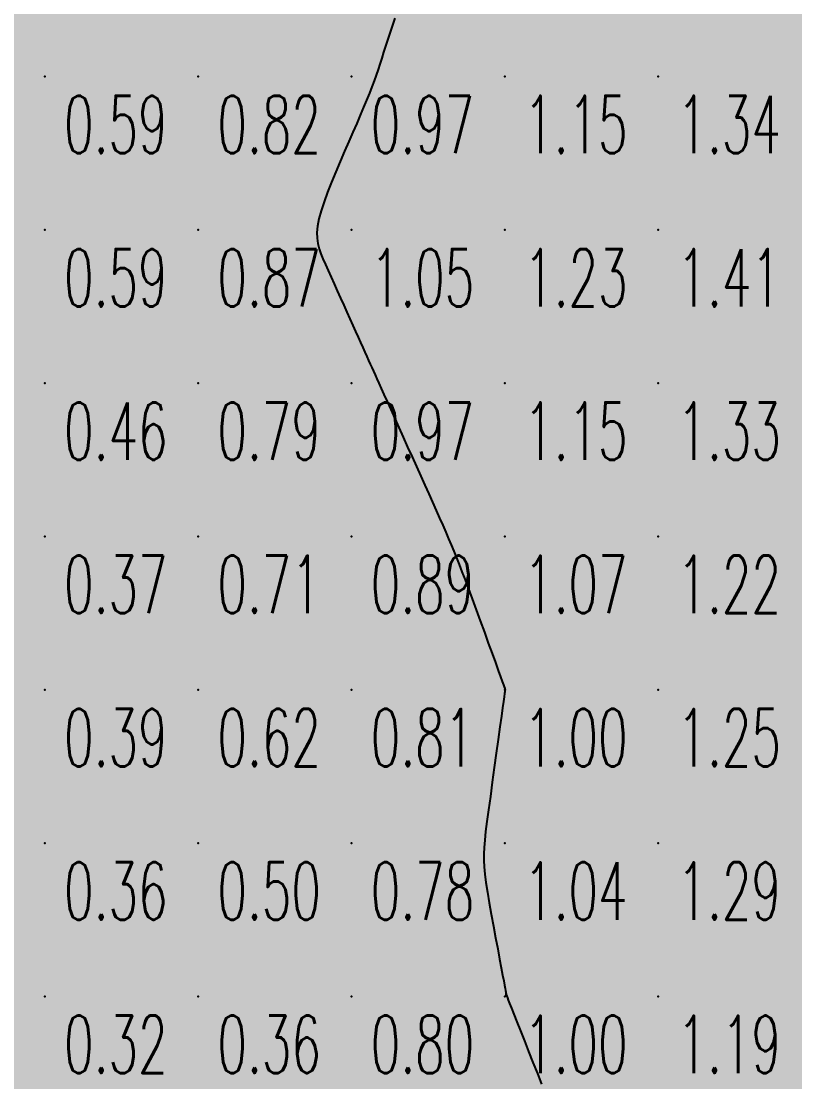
# Model space of a CAD drawing. Header units: millimetres. Extents: x 88261 to 90953, y 390274 to 392322.
# Drawn here: x 90418.7 to 90469.2, y 391381.7 to 391450.8 of the extents above; entities that cross this region are included whole.
import ezdxf
from ezdxf.enums import TextEntityAlignment as Align

# ---------------------------------------------------------------- set-up
doc = ezdxf.new("R2010")
doc.units = ezdxf.units.MM
doc.header["$LTSCALE"] = 25
for name, color, linetype in [('CN_03_00', 7, 'Continuous'), ('COTEAlt', 7, 'Continuous'), ('TN_COLORIAGE', 7, 'Continuous')]:
    doc.layers.add(name, color=color, linetype=linetype)
doc.styles.add('Simplex 1.0', font='Simplex.shx', dxfattribs={"width": 0.99, "height": 2.5})
doc.styles.get("Standard").update_dxf_attribs({"font": 'times.ttf'})

# ---------------------------------------------------------------- blocks, each defined once
blk = doc.blocks.new('COTE')
at = {"color": 0}
blk.add_point((0, 0), dxfattribs=at)
at = {"layer": 'COTEAlt'}
blk.add_attdef('ALT', text='', height=3.75, dxfattribs=at).set_placement((1.25, -1.25), align=Align.TOP_LEFT)

msp = doc.modelspace()

# ---------------------------------------------------------------- linework, layer by layer
at = {"layer": 'CN_03_00', "elevation": 1, "flags": 128}
msp.add_lwpolyline([(90443.068, 391451.051), (90442.842, 391450.386), (90442.648, 391449.802), (90442.483, 391449.291), (90442.34, 391448.839), (90442.212, 391448.431), (90442.093, 391448.054), (90441.977, 391447.694), (90441.856, 391447.337), (90441.725, 391446.968), (90441.578, 391446.575), (90441.413, 391446.156), (90441.232, 391445.709), (90441.033, 391445.232), (90440.818, 391444.725), (90440.586, 391444.185), (90440.337, 391443.613), (90440.071, 391443.006), (90439.79, 391442.365), (90439.502, 391441.701), (90439.215, 391441.027), (90438.938, 391440.355), (90438.681, 391439.699), (90438.453, 391439.071), (90438.262, 391438.484), (90438.119, 391437.951), (90438.028, 391437.481), (90437.989, 391437.064), (90437.995, 391436.688), (90438.042, 391436.341), (90438.126, 391436.009), (90438.24, 391435.68), (90438.38, 391435.341), (90438.542, 391434.978), (90438.72, 391434.583), (90438.91, 391434.16), (90439.111, 391433.715), (90439.317, 391433.257), (90439.527, 391432.792), (90439.736, 391432.327), (90439.941, 391431.871), (90440.14, 391431.43), (90440.329, 391431.011), (90440.508, 391430.614), (90440.676, 391430.24), (90440.834, 391429.889), (90440.982, 391429.561), (90441.12, 391429.256), (90441.247, 391428.974), (90441.363, 391428.715), (90441.47, 391428.478), (90441.571, 391428.253), (90441.673, 391428.028), (90441.779, 391427.791), (90441.896, 391427.532), (90442.029, 391427.238), (90442.182, 391426.897), (90442.361, 391426.499), (90442.57, 391426.035), (90442.805, 391425.514), (90443.061, 391424.945), (90443.333, 391424.341), (90443.617, 391423.712), (90443.906, 391423.071), (90444.195, 391422.428), (90444.481, 391421.794), (90444.757, 391421.18), (90445.024, 391420.587), (90445.28, 391420.016), (90445.526, 391419.469), (90445.76, 391418.945), (90445.981, 391418.445), (90446.19, 391417.97), (90446.386, 391417.521), (90446.57, 391417.097), (90446.744, 391416.686), (90446.914, 391416.277), (90447.085, 391415.857), (90447.261, 391415.414), (90447.447, 391414.935), (90447.648, 391414.408), (90447.869, 391413.821), (90448.112, 391413.166), (90448.372, 391412.462), (90448.639, 391411.731), (90448.907, 391410.997), (90449.166, 391410.284), (90449.408, 391409.615), (90449.626, 391409.012), (90449.811, 391408.5), (90449.957, 391408.095), (90450.068, 391407.79), (90450.147, 391407.571), (90450.201, 391407.422), (90450.234, 391407.331), (90450.251, 391407.282), (90450.259, 391407.262), (90450.26, 391407.257), (90450.261, 391407.254), (90450.261, 391407.251), (90450.262, 391407.248), (90450.262, 391407.245), (90450.261, 391407.242), (90450.261, 391407.238), (90450.26, 391407.233), (90450.26, 391407.227), (90450.258, 391407.217), (90450.254, 391407.186), (90450.244, 391407.116), (90450.226, 391406.988), (90450.198, 391406.783), (90450.156, 391406.481), (90450.098, 391406.064), (90450.021, 391405.513), (90449.924, 391404.817), (90449.811, 391404.004), (90449.687, 391403.108), (90449.556, 391402.165), (90449.425, 391401.211), (90449.298, 391400.282), (90449.181, 391399.413), (90449.078, 391398.64), (90448.993, 391397.987), (90448.93, 391397.437), (90448.887, 391396.961), (90448.866, 391396.529), (90448.867, 391396.114), (90448.892, 391395.686), (90448.941, 391395.216), (90449.015, 391394.676), (90449.113, 391394.046), (90449.23, 391393.344), (90449.361, 391392.596), (90449.5, 391391.829), (90449.64, 391391.069), (90449.776, 391390.343), (90449.902, 391389.677), (90450.012, 391389.099), (90450.1, 391388.628), (90450.169, 391388.258), (90450.222, 391387.974), (90450.26, 391387.765), (90450.286, 391387.617), (90450.304, 391387.516), (90450.316, 391387.449), (90450.325, 391387.402), (90450.333, 391387.363), (90450.346, 391387.317), (90450.37, 391387.249), (90450.409, 391387.145), (90450.469, 391386.99), (90450.556, 391386.769), (90450.675, 391386.469), (90450.832, 391386.073), (90451.029, 391385.574), (90451.261, 391384.988), (90451.519, 391384.336), (90451.795, 391383.64), (90452.08, 391382.922), (90452.365, 391382.203), (90452.643, 391381.506)], dxfattribs=at)
at = {"layer": 'TN_COLORIAGE', "color": 81}
for points in [[(90410.249, 391447.239, 0.465), (90420.249, 391447.239, 0.465), (90420.249, 391457.239, 0.465)], [(90410.249, 391457.239, 0.465), (90410.249, 391447.239, 0.465), (90420.249, 391457.239, 0.465)], [(90420.249, 391457.239, 0.681), (90420.249, 391447.239, 0.681), (90430.249, 391457.239, 0.681)], [(90420.249, 391447.239, 0.681), (90430.249, 391447.239, 0.681), (90430.249, 391457.239, 0.681)], [(90430.249, 391457.239, 0.892), (90430.249, 391447.239, 0.892), (90440.249, 391457.239, 0.892)], [(90430.249, 391447.239, 0.892), (90440.249, 391447.239, 0.892), (90440.249, 391457.239, 0.892)], [(90440.249, 391457.239, 1), (90445.271, 391457.239, 1), (90440.249, 391447.239, 1), (90442.469, 391449.459, 1)], [(90441.908, 391447.239, 0.969), (90442.469, 391449.459, 0.969), (90440.249, 391447.239, 0.969)], [(90410.249, 391437.239, 0.591), (90420.249, 391437.239, 0.591), (90420.249, 391447.239, 0.591)], [(90410.249, 391447.239, 0.591), (90410.249, 391437.239, 0.591), (90420.249, 391447.239, 0.591)], [(90420.249, 391437.239, 0.818), (90430.249, 391437.239, 0.818), (90430.249, 391447.239, 0.818)], [(90420.249, 391447.239, 0.818), (90420.249, 391437.239, 0.818), (90430.249, 391447.239, 0.818)], [(90430.249, 391447.239, 0.969), (90430.249, 391437.239, 0.969), (90440.249, 391447.239, 0.969)], [(90430.249, 391437.239, 1), (90437.523, 391437.239, 1), (90440.249, 391447.239, 1), (90440.249, 391443.389, 1)], [(90441.908, 391447.239, 0.969), (90440.249, 391443.389, 0.969), (90440.249, 391447.239, 0.969)], [(90410.249, 391437.239, 0.589), (90410.249, 391427.239, 0.589), (90420.249, 391437.239, 0.589)], [(90410.249, 391427.239, 0.589), (90420.249, 391427.239, 0.589), (90420.249, 391437.239, 0.589)], [(90420.249, 391437.239, 0.87), (90420.249, 391427.239, 0.87), (90430.249, 391437.239, 0.87)], [(90420.249, 391427.239, 0.87), (90430.249, 391427.239, 0.87), (90430.249, 391437.239, 0.87)], [(90430.249, 391427.239, 1), (90438.37, 391435.36, 1), (90430.249, 391437.239, 1), (90437.523, 391437.239, 1)], [(90430.249, 391427.239, 1), (90438.37, 391435.36, 1), (90440.249, 391427.239, 1), (90440.249, 391431.189, 1)], [(90441.475, 391428.466, 0.968), (90440.249, 391431.189, 0.968), (90440.249, 391427.239, 0.968)], [(90441.475, 391428.466, 0.968), (90442.028, 391427.239, 0.968), (90440.249, 391427.239, 0.968)], [(90410.249, 391417.239, 0.456), (90420.249, 391417.239, 0.456), (90420.249, 391427.239, 0.456)], [(90410.249, 391427.239, 0.456), (90410.249, 391417.239, 0.456), (90420.249, 391427.239, 0.456)], [(90420.249, 391417.239, 0.789), (90430.249, 391417.239, 0.789), (90430.249, 391427.239, 0.789)], [(90420.249, 391427.239, 0.789), (90420.249, 391417.239, 0.789), (90430.249, 391427.239, 0.789)], [(90430.249, 391417.239, 0.968), (90440.249, 391417.239, 0.968), (90440.249, 391427.239, 0.968)], [(90430.249, 391427.239, 0.968), (90430.249, 391417.239, 0.968), (90440.249, 391427.239, 0.968)], [(90440.249, 391417.239, 1), (90444.581, 391421.571, 1), (90440.249, 391427.239, 1), (90442.028, 391427.239, 1)], [(90444.581, 391421.571, 0.888), (90446.532, 391417.239, 0.888), (90440.249, 391417.239, 0.888)], [(90410.249, 391407.239, 0.366), (90420.249, 391407.239, 0.366), (90420.249, 391417.239, 0.366)], [(90410.249, 391417.239, 0.366), (90410.249, 391407.239, 0.366), (90420.249, 391417.239, 0.366)], [(90420.249, 391407.239, 0.709), (90430.249, 391407.239, 0.709), (90430.249, 391417.239, 0.709)], [(90420.249, 391417.239, 0.709), (90420.249, 391407.239, 0.709), (90430.249, 391417.239, 0.709)], [(90430.249, 391407.239, 0.888), (90440.249, 391407.239, 0.888), (90440.249, 391417.239, 0.888)], [(90430.249, 391417.239, 0.888), (90430.249, 391407.239, 0.888), (90440.249, 391417.239, 0.888)], [(90440.249, 391407.239, 1), (90447.609, 391414.599, 1), (90440.249, 391417.239, 1), (90446.532, 391417.239, 1)], [(90440.249, 391407.239, 1), (90447.609, 391414.599, 1), (90450.249, 391407.239, 1), (90450.249, 391407.287, 1)], [(90410.249, 391397.239, 0.39), (90420.249, 391397.239, 0.39), (90420.249, 391407.239, 0.39)], [(90410.249, 391407.239, 0.39), (90410.249, 391397.239, 0.39), (90420.249, 391407.239, 0.39)], [(90420.249, 391397.239, 0.621), (90430.249, 391397.239, 0.621), (90430.249, 391407.239, 0.621)], [(90420.249, 391407.239, 0.621), (90420.249, 391397.239, 0.621), (90430.249, 391407.239, 0.621)], [(90430.249, 391397.239, 0.815), (90440.249, 391397.239, 0.815), (90440.249, 391407.239, 0.815)], [(90430.249, 391407.239, 0.815), (90430.249, 391397.239, 0.815), (90440.249, 391407.239, 0.815)], [(90440.249, 391407.239, 1), (90440.249, 391397.239, 1), (90450.249, 391407.239, 1)], [(90440.249, 391397.239, 1), (90448.868, 391397.239, 1), (90450.249, 391407.239, 1), (90450.249, 391407.15, 1)], [(90450.263, 391407.253, 1), (90450.249, 391407.287, 1), (90450.249, 391407.239, 1)], [(90450.262, 391407.239, 1), (90450.263, 391407.253, 1), (90450.249, 391407.239, 1)], [(90450.262, 391407.239, 1), (90450.249, 391407.15, 1), (90450.249, 391407.239, 1)], [(90410.249, 391387.239, 0.356), (90420.249, 391387.239, 0.356), (90420.249, 391397.239, 0.356)], [(90410.249, 391397.239, 0.356), (90410.249, 391387.239, 0.356), (90420.249, 391397.239, 0.356)], [(90420.249, 391397.239, 0.499), (90420.249, 391387.239, 0.499), (90430.249, 391397.239, 0.499)], [(90420.249, 391387.239, 0.499), (90430.249, 391387.239, 0.499), (90430.249, 391397.239, 0.499)], [(90430.249, 391397.239, 0.781), (90430.249, 391387.239, 0.781), (90440.249, 391397.239, 0.781)], [(90430.249, 391387.239, 0.781), (90440.249, 391387.239, 0.781), (90440.249, 391397.239, 0.781)], [(90440.249, 391397.239, 1), (90448.868, 391397.239, 1), (90440.249, 391387.239, 1), (90448.743, 391395.733, 1)], [(90440.249, 391387.239, 1), (90448.743, 391395.733, 1), (90450.249, 391387.239, 1), (90450.249, 391387.885, 1)], [(90450.332, 391387.322, 0.998), (90450.249, 391387.885, 0.998), (90450.249, 391387.239, 0.998)], [(90410.249, 391379.316, 0.321), (90411.612, 391378.603, 0.321), (90410.249, 391387.239, 0.321), (90420.249, 391387.239, 0.321)], [(90411.612, 391378.603, 0.454), (90411.255, 391377.239, 0.454), (90420.249, 391387.239, 0.454), (90420.249, 391377.239, 0.454)], [(90420.249, 391377.239, 0.357), (90430.249, 391377.239, 0.357), (90430.249, 391387.239, 0.357)], [(90420.249, 391387.239, 0.357), (90420.249, 391377.239, 0.357), (90430.249, 391387.239, 0.357)], [(90430.249, 391387.239, 0.802), (90430.249, 391377.239, 0.802), (90440.249, 391387.239, 0.802)], [(90430.249, 391377.239, 0.802), (90440.249, 391377.239, 0.802), (90440.249, 391387.239, 0.802)], [(90440.249, 391387.239, 0.998), (90440.249, 391377.239, 0.998), (90450.249, 391387.239, 0.998)], [(90440.249, 391377.239, 0.998), (90450.249, 391377.239, 0.998), (90450.249, 391387.239, 0.998)], [(90450.332, 391387.322, 0.998), (90450.373, 391387.239, 0.998), (90450.249, 391387.239, 0.998)], [(90450.249, 391377.239, 1), (90453.168, 391380.159, 1), (90450.249, 391387.239, 1), (90450.373, 391387.239, 1)]]:
    msp.add_solid(points, dxfattribs=at)
at = {"layer": 'TN_COLORIAGE', "color": 71}
for points in [[(90442.469, 391449.459, 1.153), (90441.908, 391447.239, 1.153), (90450.249, 391457.239, 1.153), (90450.249, 391447.239, 1.153)], [(90442.469, 391449.459, 1.107), (90445.271, 391457.239, 1.107), (90450.249, 391457.239, 1.107)], [(90450.249, 391447.239, 1.322), (90460.249, 391447.239, 1.322), (90460.249, 391457.239, 1.322)], [(90450.249, 391457.239, 1.322), (90450.249, 391447.239, 1.322), (90460.249, 391457.239, 1.322)], [(90460.249, 391447.239, 1.537), (90470.249, 391447.239, 1.537), (90470.249, 391457.239, 1.537)], [(90460.249, 391457.239, 1.537), (90460.249, 391447.239, 1.537), (90470.249, 391457.239, 1.537)], [(90440.249, 391437.239, 1.153), (90450.249, 391437.239, 1.153), (90450.249, 391447.239, 1.153)], [(90440.249, 391443.389, 1.153), (90441.908, 391447.239, 1.153), (90440.249, 391437.239, 1.153), (90450.249, 391447.239, 1.153)], [(90450.249, 391447.239, 1.343), (90450.249, 391437.239, 1.343), (90460.249, 391447.239, 1.343)], [(90450.249, 391437.239, 1.343), (90460.249, 391437.239, 1.343), (90460.249, 391447.239, 1.343)], [(90460.249, 391447.239, 1.533), (90460.249, 391437.239, 1.533), (90470.249, 391447.239, 1.533)], [(90460.249, 391437.239, 1.533), (90470.249, 391437.239, 1.533), (90470.249, 391447.239, 1.533)], [(90440.249, 391443.389, 1.049), (90437.523, 391437.239, 1.049), (90440.249, 391437.239, 1.049)], [(90437.523, 391437.239, 1.049), (90438.37, 391435.36, 1.049), (90440.249, 391437.239, 1.049)], [(90440.249, 391431.189, 1.049), (90438.37, 391435.36, 1.049), (90440.249, 391437.239, 1.049)], [(90440.249, 391431.189, 1.228), (90441.475, 391428.466, 1.228), (90440.249, 391437.239, 1.228), (90450.249, 391437.239, 1.228)], [(90442.028, 391427.239, 1.228), (90441.475, 391428.466, 1.228), (90450.249, 391427.239, 1.228), (90450.249, 391437.239, 1.228)], [(90450.249, 391437.239, 1.406), (90450.249, 391427.239, 1.406), (90460.249, 391437.239, 1.406)], [(90450.249, 391427.239, 1.406), (90460.249, 391427.239, 1.406), (90460.249, 391437.239, 1.406)], [(90460.249, 391437.239, 1.585), (90460.249, 391427.239, 1.585), (90470.249, 391437.239, 1.585)], [(90460.249, 391427.239, 1.585), (90470.249, 391427.239, 1.585), (90470.249, 391437.239, 1.585)], [(90442.028, 391427.239, 1.147), (90444.581, 391421.571, 1.147), (90450.249, 391427.239, 1.147)], [(90446.532, 391417.239, 1.147), (90444.581, 391421.571, 1.147), (90450.249, 391417.239, 1.147), (90450.249, 391427.239, 1.147)], [(90450.249, 391427.239, 1.326), (90450.249, 391417.239, 1.326), (90460.249, 391427.239, 1.326)], [(90450.249, 391417.239, 1.326), (90460.249, 391417.239, 1.326), (90460.249, 391427.239, 1.326)], [(90460.249, 391427.239, 1.505), (90460.249, 391417.239, 1.505), (90470.249, 391427.239, 1.505)], [(90460.249, 391417.239, 1.505), (90470.249, 391417.239, 1.505), (90470.249, 391427.239, 1.505)], [(90446.532, 391417.239, 1.066), (90447.609, 391414.599, 1.066), (90450.249, 391417.239, 1.066)], [(90450.249, 391407.287, 1.066), (90447.609, 391414.599, 1.066), (90450.249, 391417.239, 1.066)], [(90450.249, 391407.287, 1.225), (90450.263, 391407.253, 1.225), (90450.249, 391417.239, 1.225), (90460.249, 391417.239, 1.225)], [(90450.263, 391407.253, 1.249), (90450.262, 391407.239, 1.249), (90460.249, 391417.239, 1.249), (90460.249, 391407.239, 1.249)], [(90460.249, 391417.239, 1.487), (90460.249, 391407.239, 1.487), (90470.249, 391417.239, 1.487)], [(90460.249, 391407.239, 1.487), (90470.249, 391407.239, 1.487), (90470.249, 391417.239, 1.487)], [(90450.249, 391407.15, 1.035), (90448.868, 391397.239, 1.035), (90450.249, 391397.239, 1.035)], [(90450.249, 391407.15, 1.249), (90450.262, 391407.239, 1.249), (90450.249, 391397.239, 1.249), (90460.249, 391407.239, 1.249)], [(90450.249, 391397.239, 1.249), (90460.249, 391397.239, 1.249), (90460.249, 391407.239, 1.249)], [(90460.249, 391407.239, 1.503), (90460.249, 391397.239, 1.503), (90470.249, 391407.239, 1.503)], [(90460.249, 391397.239, 1.503), (90470.249, 391397.239, 1.503), (90470.249, 391407.239, 1.503)], [(90448.743, 391395.733, 1.035), (90448.868, 391397.239, 1.035), (90450.249, 391397.239, 1.035)], [(90450.249, 391387.885, 1.035), (90448.743, 391395.733, 1.035), (90450.249, 391397.239, 1.035)], [(90450.249, 391387.885, 1.289), (90450.332, 391387.322, 1.289), (90450.249, 391397.239, 1.289), (90460.249, 391397.239, 1.289)], [(90450.373, 391387.239, 1.289), (90450.332, 391387.322, 1.289), (90460.249, 391387.239, 1.289), (90460.249, 391397.239, 1.289)], [(90460.249, 391397.239, 1.488), (90460.249, 391387.239, 1.488), (90470.249, 391397.239, 1.488)], [(90460.249, 391387.239, 1.488), (90470.249, 391387.239, 1.488), (90470.249, 391397.239, 1.488)], [(90450.373, 391387.239, 1.193), (90453.168, 391380.159, 1.193), (90460.249, 391387.239, 1.193)], [(90454.381, 391377.239, 1.193), (90453.168, 391380.159, 1.193), (90460.249, 391377.239, 1.193), (90460.249, 391387.239, 1.193)], [(90460.249, 391387.239, 1.389), (90460.249, 391377.239, 1.389), (90470.249, 391387.239, 1.389)], [(90460.249, 391377.239, 1.389), (90470.249, 391377.239, 1.389), (90470.249, 391387.239, 1.389)]]:
    msp.add_solid(points, dxfattribs=at)

# ---------------------------------------------------------------- block references
at = {"layer": 'COTEAlt'}
ref = msp.add_blockref('COTE', (90420.249, 391447.239), dxfattribs=at)
ref.add_attrib('ALT', '0.59', dxfattribs={"height": 3.75, "style": 'Simplex 1.0', "width": 0.6}).set_placement((90421.499, 391445.989), align=Align.TOP_LEFT)
ref = msp.add_blockref('COTE', (90430.249, 391447.239), dxfattribs=at)
ref.add_attrib('ALT', '0.82', dxfattribs={"height": 3.75, "style": 'Simplex 1.0', "width": 0.6}).set_placement((90431.499, 391445.989), align=Align.TOP_LEFT)
ref = msp.add_blockref('COTE', (90440.249, 391447.239), dxfattribs=at)
ref.add_attrib('ALT', '0.97', dxfattribs={"height": 3.75, "style": 'Simplex 1.0', "width": 0.6}).set_placement((90441.499, 391445.989), align=Align.TOP_LEFT)
ref = msp.add_blockref('COTE', (90450.249, 391447.239), dxfattribs=at)
ref.add_attrib('ALT', '1.15', dxfattribs={"height": 3.75, "style": 'Simplex 1.0', "width": 0.6}).set_placement((90451.499, 391445.989), align=Align.TOP_LEFT)
ref = msp.add_blockref('COTE', (90460.249, 391447.239), dxfattribs=at)
ref.add_attrib('ALT', '1.34', dxfattribs={"height": 3.75, "style": 'Simplex 1.0', "width": 0.6}).set_placement((90461.499, 391445.989), align=Align.TOP_LEFT)
ref = msp.add_blockref('COTE', (90420.249, 391437.239), dxfattribs=at)
ref.add_attrib('ALT', '0.59', dxfattribs={"height": 3.75, "style": 'Simplex 1.0', "width": 0.6}).set_placement((90421.499, 391435.989), align=Align.TOP_LEFT)
ref = msp.add_blockref('COTE', (90430.249, 391437.239), dxfattribs=at)
ref.add_attrib('ALT', '0.87', dxfattribs={"height": 3.75, "style": 'Simplex 1.0', "width": 0.6}).set_placement((90431.499, 391435.989), align=Align.TOP_LEFT)
ref = msp.add_blockref('COTE', (90440.249, 391437.239), dxfattribs=at)
ref.add_attrib('ALT', '1.05', dxfattribs={"height": 3.75, "style": 'Simplex 1.0', "width": 0.6}).set_placement((90441.499, 391435.989), align=Align.TOP_LEFT)
ref = msp.add_blockref('COTE', (90450.249, 391437.239), dxfattribs=at)
ref.add_attrib('ALT', '1.23', dxfattribs={"height": 3.75, "style": 'Simplex 1.0', "width": 0.6}).set_placement((90451.499, 391435.989), align=Align.TOP_LEFT)
ref = msp.add_blockref('COTE', (90460.249, 391437.239), dxfattribs=at)
ref.add_attrib('ALT', '1.41', dxfattribs={"height": 3.75, "style": 'Simplex 1.0', "width": 0.6}).set_placement((90461.499, 391435.989), align=Align.TOP_LEFT)
ref = msp.add_blockref('COTE', (90420.249, 391427.239), dxfattribs=at)
ref.add_attrib('ALT', '0.46', dxfattribs={"height": 3.75, "style": 'Simplex 1.0', "width": 0.6}).set_placement((90421.499, 391425.989), align=Align.TOP_LEFT)
ref = msp.add_blockref('COTE', (90430.249, 391427.239), dxfattribs=at)
ref.add_attrib('ALT', '0.79', dxfattribs={"height": 3.75, "style": 'Simplex 1.0', "width": 0.6}).set_placement((90431.499, 391425.989), align=Align.TOP_LEFT)
ref = msp.add_blockref('COTE', (90440.249, 391427.239), dxfattribs=at)
ref.add_attrib('ALT', '0.97', dxfattribs={"height": 3.75, "style": 'Simplex 1.0', "width": 0.6}).set_placement((90441.499, 391425.989), align=Align.TOP_LEFT)
ref = msp.add_blockref('COTE', (90450.249, 391427.239), dxfattribs=at)
ref.add_attrib('ALT', '1.15', dxfattribs={"height": 3.75, "style": 'Simplex 1.0', "width": 0.6}).set_placement((90451.499, 391425.989), align=Align.TOP_LEFT)
ref = msp.add_blockref('COTE', (90460.249, 391427.239), dxfattribs=at)
ref.add_attrib('ALT', '1.33', dxfattribs={"height": 3.75, "style": 'Simplex 1.0', "width": 0.6}).set_placement((90461.499, 391425.989), align=Align.TOP_LEFT)
ref = msp.add_blockref('COTE', (90420.249, 391417.239), dxfattribs=at)
ref.add_attrib('ALT', '0.37', dxfattribs={"height": 3.75, "style": 'Simplex 1.0', "width": 0.6}).set_placement((90421.499, 391415.989), align=Align.TOP_LEFT)
ref = msp.add_blockref('COTE', (90430.249, 391417.239), dxfattribs=at)
ref.add_attrib('ALT', '0.71', dxfattribs={"height": 3.75, "style": 'Simplex 1.0', "width": 0.6}).set_placement((90431.499, 391415.989), align=Align.TOP_LEFT)
ref = msp.add_blockref('COTE', (90440.249, 391417.239), dxfattribs=at)
ref.add_attrib('ALT', '0.89', dxfattribs={"height": 3.75, "style": 'Simplex 1.0', "width": 0.6}).set_placement((90441.499, 391415.989), align=Align.TOP_LEFT)
ref = msp.add_blockref('COTE', (90450.249, 391417.239), dxfattribs=at)
ref.add_attrib('ALT', '1.07', dxfattribs={"height": 3.75, "style": 'Simplex 1.0', "width": 0.6}).set_placement((90451.499, 391415.989), align=Align.TOP_LEFT)
ref = msp.add_blockref('COTE', (90460.249, 391417.239), dxfattribs=at)
ref.add_attrib('ALT', '1.22', dxfattribs={"height": 3.75, "style": 'Simplex 1.0', "width": 0.6}).set_placement((90461.499, 391415.989), align=Align.TOP_LEFT)
ref = msp.add_blockref('COTE', (90420.249, 391407.239), dxfattribs=at)
ref.add_attrib('ALT', '0.39', dxfattribs={"height": 3.75, "style": 'Simplex 1.0', "width": 0.6}).set_placement((90421.499, 391405.989), align=Align.TOP_LEFT)
ref = msp.add_blockref('COTE', (90430.249, 391407.239), dxfattribs=at)
ref.add_attrib('ALT', '0.62', dxfattribs={"height": 3.75, "style": 'Simplex 1.0', "width": 0.6}).set_placement((90431.499, 391405.989), align=Align.TOP_LEFT)
ref = msp.add_blockref('COTE', (90440.249, 391407.239), dxfattribs=at)
ref.add_attrib('ALT', '0.81', dxfattribs={"height": 3.75, "style": 'Simplex 1.0', "width": 0.6}).set_placement((90441.499, 391405.989), align=Align.TOP_LEFT)
ref = msp.add_blockref('COTE', (90450.249, 391407.239), dxfattribs=at)
ref.add_attrib('ALT', '1.00', dxfattribs={"height": 3.75, "style": 'Simplex 1.0', "width": 0.6}).set_placement((90451.499, 391405.989), align=Align.TOP_LEFT)
ref = msp.add_blockref('COTE', (90460.249, 391407.239), dxfattribs=at)
ref.add_attrib('ALT', '1.25', dxfattribs={"height": 3.75, "style": 'Simplex 1.0', "width": 0.6}).set_placement((90461.499, 391405.989), align=Align.TOP_LEFT)
ref = msp.add_blockref('COTE', (90420.249, 391397.239), dxfattribs=at)
ref.add_attrib('ALT', '0.36', dxfattribs={"height": 3.75, "style": 'Simplex 1.0', "width": 0.6}).set_placement((90421.499, 391395.989), align=Align.TOP_LEFT)
ref = msp.add_blockref('COTE', (90430.249, 391397.239), dxfattribs=at)
ref.add_attrib('ALT', '0.50', dxfattribs={"height": 3.75, "style": 'Simplex 1.0', "width": 0.6}).set_placement((90431.499, 391395.989), align=Align.TOP_LEFT)
ref = msp.add_blockref('COTE', (90440.249, 391397.239), dxfattribs=at)
ref.add_attrib('ALT', '0.78', dxfattribs={"height": 3.75, "style": 'Simplex 1.0', "width": 0.6}).set_placement((90441.499, 391395.989), align=Align.TOP_LEFT)
ref = msp.add_blockref('COTE', (90450.249, 391397.239), dxfattribs=at)
ref.add_attrib('ALT', '1.04', dxfattribs={"height": 3.75, "style": 'Simplex 1.0', "width": 0.6}).set_placement((90451.499, 391395.989), align=Align.TOP_LEFT)
ref = msp.add_blockref('COTE', (90460.249, 391397.239), dxfattribs=at)
ref.add_attrib('ALT', '1.29', dxfattribs={"height": 3.75, "style": 'Simplex 1.0', "width": 0.6}).set_placement((90461.499, 391395.989), align=Align.TOP_LEFT)
ref = msp.add_blockref('COTE', (90420.249, 391387.239), dxfattribs=at)
ref.add_attrib('ALT', '0.32', dxfattribs={"height": 3.75, "style": 'Simplex 1.0', "width": 0.6}).set_placement((90421.499, 391385.989), align=Align.TOP_LEFT)
ref = msp.add_blockref('COTE', (90430.249, 391387.239), dxfattribs=at)
ref.add_attrib('ALT', '0.36', dxfattribs={"height": 3.75, "style": 'Simplex 1.0', "width": 0.6}).set_placement((90431.499, 391385.989), align=Align.TOP_LEFT)
ref = msp.add_blockref('COTE', (90440.249, 391387.239), dxfattribs=at)
ref.add_attrib('ALT', '0.80', dxfattribs={"height": 3.75, "style": 'Simplex 1.0', "width": 0.6}).set_placement((90441.499, 391385.989), align=Align.TOP_LEFT)
ref = msp.add_blockref('COTE', (90450.249, 391387.239), dxfattribs=at)
ref.add_attrib('ALT', '1.00', dxfattribs={"height": 3.75, "style": 'Simplex 1.0', "width": 0.6}).set_placement((90451.499, 391385.989), align=Align.TOP_LEFT)
ref = msp.add_blockref('COTE', (90460.249, 391387.239), dxfattribs=at)
ref.add_attrib('ALT', '1.19', dxfattribs={"height": 3.75, "style": 'Simplex 1.0', "width": 0.6}).set_placement((90461.499, 391385.989), align=Align.TOP_LEFT)

doc.saveas('drawing.dxf')
